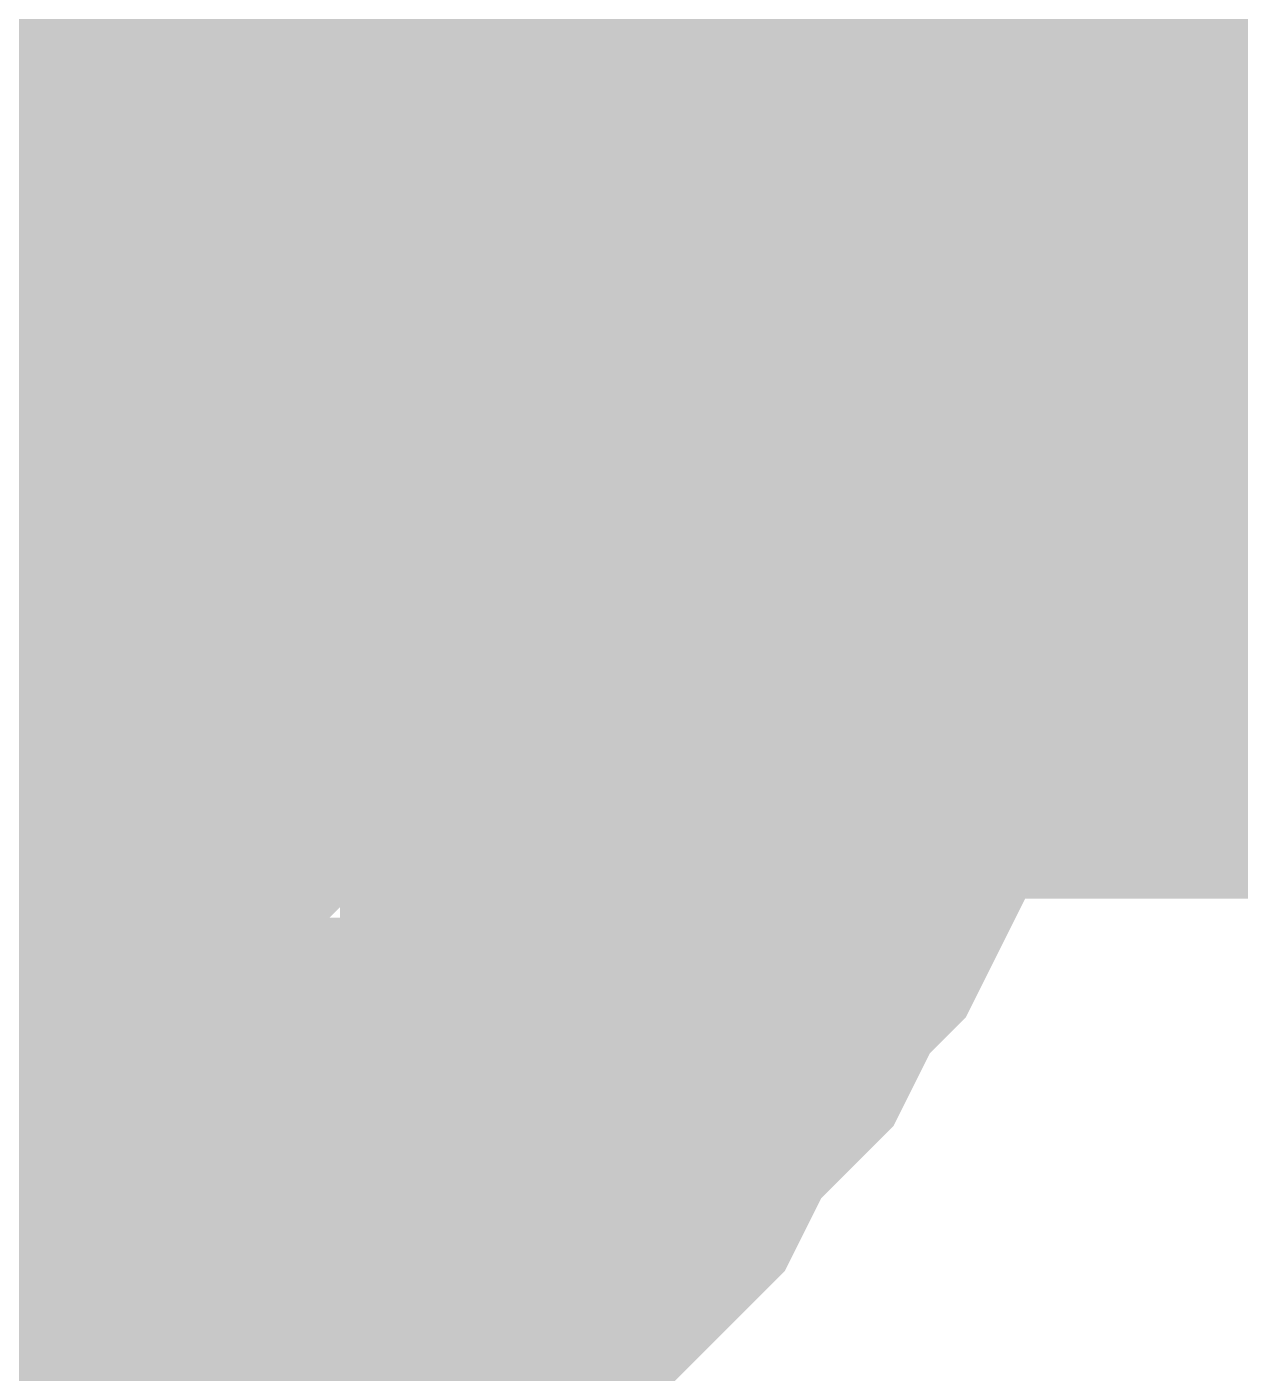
# Model space of a CAD drawing. Header units: inches. Extents: x 0 to 841, y 0 to 594.
# Drawn here: x 500.215 to 500.967, y 109.314 to 110.148 of the extents above; entities that cross this region are included whole.
import ezdxf

# ---------------------------------------------------------------- set-up
doc = ezdxf.new("R2010")
doc.units = ezdxf.units.IN
doc.layers.add('Sheet', color=255, linetype='Continuous')

msp = doc.modelspace()

# ---------------------------------------------------------------- linework, layer by layer
at = {"layer": 'Sheet'}
msp.add_lwpolyline([(499.74602, 109.99996, 0.508, 0.508, 1), (500.25402, 109.99996, 0.508, 0.508, 1)], format="xyseb", close=True, dxfattribs=at)
for points in [[(500.40488, 110.31942, 0.29972, 0.29972, 0), (500.42734, 110.29696, 0.29972, 0.29972, 0), (500.42734, 110.2745, 0.29972, 0.29972, 0), (500.4498, 110.25204, 0.29972, 0.29972, 0), (500.4498, 110.22958, 0.29972, 0.29972, 0), (500.47225, 110.20712, 0.29972, 0.29972, 0), (500.47225, 110.18466, 0.29972, 0.29972, 0), (500.49471, 110.16221, 0.29972, 0.29972, 0), (500.49471, 110.13975, 0.29972, 0.29972, 0), (500.49471, 110.11729, 0.29972, 0.29972, 0), (500.51717, 110.09483, 0.29972, 0.29972, 0), (500.51717, 110.07237, 0.29972, 0.29972, 0), (500.51717, 110.02745, 0.29972, 0.29972, 0), (500.51717, 110.00499, 0.29972, 0.29972, 0), (500.51717, 109.98253, 0.29972, 0.29972, 0)], [(500.40488, 110.31942, 0.29972, 0.29972, 0), (500.42734, 110.29696, 0.29972, 0.29972, 0), (500.42734, 110.2745, 0.29972, 0.29972, 0), (500.4498, 110.25204, 0.29972, 0.29972, 0), (500.4498, 110.22958, 0.29972, 0.29972, 0), (500.47225, 110.20712, 0.29972, 0.29972, 0), (500.47225, 110.18466, 0.29972, 0.29972, 0), (500.49471, 110.16221, 0.29972, 0.29972, 0), (500.49471, 110.13975, 0.29972, 0.29972, 0), (500.49471, 110.11729, 0.29972, 0.29972, 0), (500.51717, 110.09483, 0.29972, 0.29972, 0), (500.51717, 110.07237, 0.29972, 0.29972, 0), (500.51717, 110.02745, 0.29972, 0.29972, 0), (500.51717, 110.00499, 0.29972, 0.29972, 0), (500.51717, 109.98253, 0.29972, 0.29972, 0)], [(500.40488, 110.31942, 0.29972, 0.29972, 0), (500.42734, 110.29696, 0.29972, 0.29972, 0), (500.42734, 110.2745, 0.29972, 0.29972, 0), (500.4498, 110.25204, 0.29972, 0.29972, 0), (500.4498, 110.22958, 0.29972, 0.29972, 0), (500.47225, 110.20712, 0.29972, 0.29972, 0), (500.47225, 110.18466, 0.29972, 0.29972, 0), (500.49471, 110.16221, 0.29972, 0.29972, 0), (500.49471, 110.13975, 0.29972, 0.29972, 0), (500.49471, 110.11729, 0.29972, 0.29972, 0), (500.51717, 110.09483, 0.29972, 0.29972, 0), (500.51717, 110.07237, 0.29972, 0.29972, 0), (500.51717, 110.02745, 0.29972, 0.29972, 0), (500.51717, 110.00499, 0.29972, 0.29972, 0), (500.51717, 109.98253, 0.29972, 0.29972, 0)], [(500.69683, 110.31942, 0.29972, 0.29972, 0), (500.69683, 110.2745, 0.29972, 0.29972, 0), (500.71929, 110.25204, 0.29972, 0.29972, 0), (500.71929, 110.20712, 0.29972, 0.29972, 0), (500.74175, 110.18466, 0.29972, 0.29972, 0), (500.74175, 110.13975, 0.29972, 0.29972, 0), (500.76421, 110.09483, 0.29972, 0.29972, 0), (500.76421, 110.07237, 0.29972, 0.29972, 0), (500.76421, 110.02745, 0.29972, 0.29972, 0), (500.76421, 109.98253, 0.29972, 0.29972, 0)], [(500.69683, 110.31942, 0.29972, 0.29972, 0), (500.69683, 110.2745, 0.29972, 0.29972, 0), (500.71929, 110.25204, 0.29972, 0.29972, 0), (500.71929, 110.20712, 0.29972, 0.29972, 0), (500.74175, 110.18466, 0.29972, 0.29972, 0), (500.74175, 110.13975, 0.29972, 0.29972, 0), (500.76421, 110.09483, 0.29972, 0.29972, 0), (500.76421, 110.07237, 0.29972, 0.29972, 0), (500.76421, 110.02745, 0.29972, 0.29972, 0), (500.76421, 109.98253, 0.29972, 0.29972, 0)], [(500.69683, 110.31942, 0.29972, 0.29972, 0), (500.69683, 110.2745, 0.29972, 0.29972, 0), (500.71929, 110.25204, 0.29972, 0.29972, 0), (500.71929, 110.20712, 0.29972, 0.29972, 0), (500.74175, 110.18466, 0.29972, 0.29972, 0), (500.74175, 110.13975, 0.29972, 0.29972, 0), (500.76421, 110.09483, 0.29972, 0.29972, 0), (500.76421, 110.07237, 0.29972, 0.29972, 0), (500.76421, 110.02745, 0.29972, 0.29972, 0), (500.76421, 109.98253, 0.29972, 0.29972, 0)], [(500.69683, 110.31942, 0.29972, 0.29972, 0), (500.69683, 110.2745, 0.29972, 0.29972, 0), (500.71929, 110.25204, 0.29972, 0.29972, 0), (500.71929, 110.20712, 0.29972, 0.29972, 0), (500.74175, 110.18466, 0.29972, 0.29972, 0), (500.74175, 110.13975, 0.29972, 0.29972, 0), (500.76421, 110.09483, 0.29972, 0.29972, 0), (500.76421, 110.07237, 0.29972, 0.29972, 0), (500.76421, 110.02745, 0.29972, 0.29972, 0), (500.76421, 109.98253, 0.29972, 0.29972, 0)], [(495.01501, 109.98253, 0.7493, 0.7493, 0), (500.00064, 109.98253, 0.7493, 0.7493, 0)], [(505.00873, 109.98253, 0.7493, 0.7493, 0), (500.00064, 109.98253, 0.7493, 0.7493, 0)], [(500.00064, 109.98253, 0.7493, 0.7493, 0), (500.00064, 107.48956, 0.7493, 0.7493, 0)], [(500.47225, 110.20712, 0.09906, 0.09906, 0), (500.47225, 110.18466, 0.09906, 0.09906, 0), (500.49471, 110.16221, 0.09906, 0.09906, 0), (500.49471, 110.13975, 0.09906, 0.09906, 0), (500.49471, 110.11729, 0.09906, 0.09906, 0), (500.51717, 110.09483, 0.09906, 0.09906, 0), (500.51717, 110.07237, 0.09906, 0.09906, 0), (500.51717, 110.02745, 0.09906, 0.09906, 0), (500.51717, 110.00499, 0.09906, 0.09906, 0), (500.51717, 109.98253, 0.09906, 0.09906, 0)], [(500.47225, 110.20712, 0.09906, 0.09906, 0), (500.47225, 110.18466, 0.09906, 0.09906, 0), (500.49471, 110.16221, 0.09906, 0.09906, 0), (500.49471, 110.13975, 0.09906, 0.09906, 0), (500.49471, 110.11729, 0.09906, 0.09906, 0), (500.51717, 110.09483, 0.09906, 0.09906, 0), (500.51717, 110.07237, 0.09906, 0.09906, 0), (500.51717, 110.02745, 0.09906, 0.09906, 0), (500.51717, 110.00499, 0.09906, 0.09906, 0), (500.51717, 109.98253, 0.09906, 0.09906, 0)], [(500.47225, 110.20712, 0.09906, 0.09906, 0), (500.47225, 110.18466, 0.09906, 0.09906, 0), (500.49471, 110.16221, 0.09906, 0.09906, 0), (500.49471, 110.13975, 0.09906, 0.09906, 0), (500.49471, 110.11729, 0.09906, 0.09906, 0), (500.51717, 110.09483, 0.09906, 0.09906, 0), (500.51717, 110.07237, 0.09906, 0.09906, 0), (500.51717, 110.02745, 0.09906, 0.09906, 0), (500.51717, 110.00499, 0.09906, 0.09906, 0), (500.51717, 109.98253, 0.09906, 0.09906, 0)], [(500.71929, 110.20712, 0.09906, 0.09906, 0), (500.74175, 110.18466, 0.09906, 0.09906, 0), (500.74175, 110.13975, 0.09906, 0.09906, 0), (500.76421, 110.09483, 0.09906, 0.09906, 0), (500.76421, 110.07237, 0.09906, 0.09906, 0), (500.76421, 110.02745, 0.09906, 0.09906, 0), (500.76421, 109.98253, 0.09906, 0.09906, 0)], [(500.71929, 110.20712, 0.09906, 0.09906, 0), (500.74175, 110.18466, 0.09906, 0.09906, 0), (500.74175, 110.13975, 0.09906, 0.09906, 0), (500.76421, 110.09483, 0.09906, 0.09906, 0), (500.76421, 110.07237, 0.09906, 0.09906, 0), (500.76421, 110.02745, 0.09906, 0.09906, 0), (500.76421, 109.98253, 0.09906, 0.09906, 0)], [(500.71929, 110.20712, 0.09906, 0.09906, 0), (500.74175, 110.18466, 0.09906, 0.09906, 0), (500.74175, 110.13975, 0.09906, 0.09906, 0), (500.76421, 110.09483, 0.09906, 0.09906, 0), (500.76421, 110.07237, 0.09906, 0.09906, 0), (500.76421, 110.02745, 0.09906, 0.09906, 0), (500.76421, 109.98253, 0.09906, 0.09906, 0)], [(500.71929, 110.20712, 0.09906, 0.09906, 0), (500.74175, 110.18466, 0.09906, 0.09906, 0), (500.74175, 110.13975, 0.09906, 0.09906, 0), (500.76421, 110.09483, 0.09906, 0.09906, 0), (500.76421, 110.07237, 0.09906, 0.09906, 0), (500.76421, 110.02745, 0.09906, 0.09906, 0), (500.76421, 109.98253, 0.09906, 0.09906, 0)], [(505.00873, 109.98253, 0.29972, 0.29972, 0), (500.00064, 109.98253, 0.29972, 0.29972, 0)], [(500.76421, 109.98253, 0.29972, 0.29972, 0), (500.76421, 109.93761, 0.29972, 0.29972, 0), (500.76421, 109.91515, 0.29972, 0.29972, 0), (500.76421, 109.87024, 0.29972, 0.29972, 0), (500.74175, 109.82532, 0.29972, 0.29972, 0), (500.74175, 109.80286, 0.29972, 0.29972, 0), (500.71929, 109.75794, 0.29972, 0.29972, 0), (500.71929, 109.73548, 0.29972, 0.29972, 0), (500.69683, 109.69056, 0.29972, 0.29972, 0), (500.69683, 109.6681, 0.29972, 0.29972, 0), (500.67437, 109.62319, 0.29972, 0.29972, 0), (500.65192, 109.60073, 0.29972, 0.29972, 0), (500.62946, 109.55581, 0.29972, 0.29972, 0), (500.607, 109.53335, 0.29972, 0.29972, 0), (500.58454, 109.51089, 0.29972, 0.29972, 0), (500.56209, 109.46597, 0.29972, 0.29972, 0), (500.53963, 109.44351, 0.29972, 0.29972, 0), (500.51717, 109.42105, 0.29972, 0.29972, 0), (500.49471, 109.39859, 0.29972, 0.29972, 0), (500.4498, 109.37613, 0.29972, 0.29972, 0), (500.42734, 109.35368, 0.29972, 0.29972, 0), (500.40488, 109.33122, 0.29972, 0.29972, 0), (500.35997, 109.30876, 0.29972, 0.29972, 0), (500.33751, 109.2863, 0.29972, 0.29972, 0), (500.29259, 109.2863, 0.29972, 0.29972, 0), (500.27013, 109.26384, 0.29972, 0.29972, 0), (500.22522, 109.26384, 0.29972, 0.29972, 0), (500.20276, 109.24138, 0.29972, 0.29972, 0), (500.15785, 109.24138, 0.29972, 0.29972, 0), (500.11293, 109.21892, 0.29972, 0.29972, 0), (500.09047, 109.21892, 0.29972, 0.29972, 0), (500.04556, 109.21892, 0.29972, 0.29972, 0)], [(500.76421, 109.98253, 0.29972, 0.29972, 0), (500.76421, 109.93761, 0.29972, 0.29972, 0), (500.76421, 109.91515, 0.29972, 0.29972, 0), (500.76421, 109.87024, 0.29972, 0.29972, 0), (500.74175, 109.82532, 0.29972, 0.29972, 0), (500.74175, 109.80286, 0.29972, 0.29972, 0), (500.71929, 109.75794, 0.29972, 0.29972, 0), (500.71929, 109.73548, 0.29972, 0.29972, 0), (500.69683, 109.69056, 0.29972, 0.29972, 0), (500.69683, 109.6681, 0.29972, 0.29972, 0), (500.67437, 109.62319, 0.29972, 0.29972, 0), (500.65192, 109.60073, 0.29972, 0.29972, 0), (500.62946, 109.55581, 0.29972, 0.29972, 0), (500.607, 109.53335, 0.29972, 0.29972, 0), (500.58454, 109.51089, 0.29972, 0.29972, 0), (500.56209, 109.46597, 0.29972, 0.29972, 0), (500.53963, 109.44351, 0.29972, 0.29972, 0), (500.51717, 109.42105, 0.29972, 0.29972, 0), (500.49471, 109.39859, 0.29972, 0.29972, 0), (500.4498, 109.37613, 0.29972, 0.29972, 0), (500.42734, 109.35368, 0.29972, 0.29972, 0), (500.40488, 109.33122, 0.29972, 0.29972, 0), (500.35997, 109.30876, 0.29972, 0.29972, 0), (500.33751, 109.2863, 0.29972, 0.29972, 0), (500.29259, 109.2863, 0.29972, 0.29972, 0), (500.27013, 109.26384, 0.29972, 0.29972, 0), (500.22522, 109.26384, 0.29972, 0.29972, 0), (500.20276, 109.24138, 0.29972, 0.29972, 0), (500.15785, 109.24138, 0.29972, 0.29972, 0), (500.11293, 109.21892, 0.29972, 0.29972, 0), (500.09047, 109.21892, 0.29972, 0.29972, 0), (500.04556, 109.21892, 0.29972, 0.29972, 0)], [(500.76421, 109.98253, 0.29972, 0.29972, 0), (500.76421, 109.93761, 0.29972, 0.29972, 0), (500.76421, 109.91515, 0.29972, 0.29972, 0), (500.76421, 109.87024, 0.29972, 0.29972, 0), (500.74175, 109.82532, 0.29972, 0.29972, 0), (500.74175, 109.80286, 0.29972, 0.29972, 0), (500.71929, 109.75794, 0.29972, 0.29972, 0), (500.71929, 109.73548, 0.29972, 0.29972, 0), (500.69683, 109.69056, 0.29972, 0.29972, 0), (500.69683, 109.6681, 0.29972, 0.29972, 0), (500.67437, 109.62319, 0.29972, 0.29972, 0), (500.65192, 109.60073, 0.29972, 0.29972, 0), (500.62946, 109.55581, 0.29972, 0.29972, 0), (500.607, 109.53335, 0.29972, 0.29972, 0), (500.58454, 109.51089, 0.29972, 0.29972, 0), (500.56209, 109.46597, 0.29972, 0.29972, 0), (500.53963, 109.44351, 0.29972, 0.29972, 0), (500.51717, 109.42105, 0.29972, 0.29972, 0), (500.49471, 109.39859, 0.29972, 0.29972, 0), (500.4498, 109.37613, 0.29972, 0.29972, 0), (500.42734, 109.35368, 0.29972, 0.29972, 0), (500.40488, 109.33122, 0.29972, 0.29972, 0), (500.35997, 109.30876, 0.29972, 0.29972, 0), (500.33751, 109.2863, 0.29972, 0.29972, 0), (500.29259, 109.2863, 0.29972, 0.29972, 0), (500.27013, 109.26384, 0.29972, 0.29972, 0), (500.22522, 109.26384, 0.29972, 0.29972, 0), (500.20276, 109.24138, 0.29972, 0.29972, 0), (500.15785, 109.24138, 0.29972, 0.29972, 0), (500.11293, 109.21892, 0.29972, 0.29972, 0), (500.09047, 109.21892, 0.29972, 0.29972, 0), (500.04556, 109.21892, 0.29972, 0.29972, 0)], [(500.76421, 109.98253, 0.29972, 0.29972, 0), (500.76421, 109.93761, 0.29972, 0.29972, 0), (500.76421, 109.91515, 0.29972, 0.29972, 0), (500.76421, 109.87024, 0.29972, 0.29972, 0), (500.74175, 109.82532, 0.29972, 0.29972, 0), (500.74175, 109.80286, 0.29972, 0.29972, 0), (500.71929, 109.75794, 0.29972, 0.29972, 0), (500.71929, 109.73548, 0.29972, 0.29972, 0), (500.69683, 109.69056, 0.29972, 0.29972, 0), (500.69683, 109.6681, 0.29972, 0.29972, 0), (500.67437, 109.62319, 0.29972, 0.29972, 0), (500.65192, 109.60073, 0.29972, 0.29972, 0), (500.62946, 109.55581, 0.29972, 0.29972, 0), (500.607, 109.53335, 0.29972, 0.29972, 0), (500.58454, 109.51089, 0.29972, 0.29972, 0), (500.56209, 109.46597, 0.29972, 0.29972, 0), (500.53963, 109.44351, 0.29972, 0.29972, 0), (500.51717, 109.42105, 0.29972, 0.29972, 0), (500.49471, 109.39859, 0.29972, 0.29972, 0), (500.4498, 109.37613, 0.29972, 0.29972, 0), (500.42734, 109.35368, 0.29972, 0.29972, 0), (500.40488, 109.33122, 0.29972, 0.29972, 0), (500.35997, 109.30876, 0.29972, 0.29972, 0), (500.33751, 109.2863, 0.29972, 0.29972, 0), (500.29259, 109.2863, 0.29972, 0.29972, 0), (500.27013, 109.26384, 0.29972, 0.29972, 0), (500.22522, 109.26384, 0.29972, 0.29972, 0), (500.20276, 109.24138, 0.29972, 0.29972, 0), (500.15785, 109.24138, 0.29972, 0.29972, 0), (500.11293, 109.21892, 0.29972, 0.29972, 0), (500.09047, 109.21892, 0.29972, 0.29972, 0), (500.04556, 109.21892, 0.29972, 0.29972, 0)], [(500.51717, 109.98253, 0.29972, 0.29972, 0), (500.51717, 109.96007, 0.29972, 0.29972, 0), (500.51717, 109.93761, 0.29972, 0.29972, 0), (500.51717, 109.91515, 0.29972, 0.29972, 0), (500.51717, 109.8927, 0.29972, 0.29972, 0), (500.49471, 109.87024, 0.29972, 0.29972, 0), (500.49471, 109.84778, 0.29972, 0.29972, 0), (500.49471, 109.80286, 0.29972, 0.29972, 0), (500.47225, 109.7804, 0.29972, 0.29972, 0), (500.47225, 109.7804, 0.29972, 0.29972, 0), (500.4498, 109.75794, 0.29972, 0.29972, 0), (500.4498, 109.73548, 0.29972, 0.29972, 0), (500.42734, 109.71302, 0.29972, 0.29972, 0), (500.42734, 109.69056, 0.29972, 0.29972, 0), (500.40488, 109.6681, 0.29972, 0.29972, 0), (500.38242, 109.64564, 0.29972, 0.29972, 0), (500.35997, 109.64564, 0.29972, 0.29972, 0), (500.35997, 109.62319, 0.29972, 0.29972, 0), (500.33751, 109.60073, 0.29972, 0.29972, 0), (500.31505, 109.57827, 0.29972, 0.29972, 0), (500.29259, 109.57827, 0.29972, 0.29972, 0), (500.27013, 109.55581, 0.29972, 0.29972, 0), (500.24768, 109.55581, 0.29972, 0.29972, 0), (500.22522, 109.53335, 0.29972, 0.29972, 0), (500.20276, 109.53335, 0.29972, 0.29972, 0), (500.1803, 109.51089, 0.29972, 0.29972, 0), (500.15785, 109.51089, 0.29972, 0.29972, 0), (500.13539, 109.51089, 0.29972, 0.29972, 0), (500.11293, 109.48843, 0.29972, 0.29972, 0), (500.09047, 109.48843, 0.29972, 0.29972, 0), (500.04556, 109.48843, 0.29972, 0.29972, 0)], [(500.51717, 109.98253, 0.29972, 0.29972, 0), (500.51717, 109.96007, 0.29972, 0.29972, 0), (500.51717, 109.93761, 0.29972, 0.29972, 0), (500.51717, 109.91515, 0.29972, 0.29972, 0), (500.51717, 109.8927, 0.29972, 0.29972, 0), (500.49471, 109.87024, 0.29972, 0.29972, 0), (500.49471, 109.84778, 0.29972, 0.29972, 0), (500.49471, 109.80286, 0.29972, 0.29972, 0), (500.47225, 109.7804, 0.29972, 0.29972, 0), (500.47225, 109.7804, 0.29972, 0.29972, 0), (500.4498, 109.75794, 0.29972, 0.29972, 0), (500.4498, 109.73548, 0.29972, 0.29972, 0), (500.42734, 109.71302, 0.29972, 0.29972, 0), (500.42734, 109.69056, 0.29972, 0.29972, 0), (500.40488, 109.6681, 0.29972, 0.29972, 0), (500.38242, 109.64564, 0.29972, 0.29972, 0), (500.35997, 109.64564, 0.29972, 0.29972, 0), (500.35997, 109.62319, 0.29972, 0.29972, 0), (500.33751, 109.60073, 0.29972, 0.29972, 0), (500.31505, 109.57827, 0.29972, 0.29972, 0), (500.29259, 109.57827, 0.29972, 0.29972, 0), (500.27013, 109.55581, 0.29972, 0.29972, 0), (500.24768, 109.55581, 0.29972, 0.29972, 0), (500.22522, 109.53335, 0.29972, 0.29972, 0), (500.20276, 109.53335, 0.29972, 0.29972, 0), (500.1803, 109.51089, 0.29972, 0.29972, 0), (500.15785, 109.51089, 0.29972, 0.29972, 0), (500.13539, 109.51089, 0.29972, 0.29972, 0), (500.11293, 109.48843, 0.29972, 0.29972, 0), (500.09047, 109.48843, 0.29972, 0.29972, 0), (500.04556, 109.48843, 0.29972, 0.29972, 0)], [(500.51717, 109.98253, 0.29972, 0.29972, 0), (500.51717, 109.96007, 0.29972, 0.29972, 0), (500.51717, 109.93761, 0.29972, 0.29972, 0), (500.51717, 109.91515, 0.29972, 0.29972, 0), (500.51717, 109.8927, 0.29972, 0.29972, 0), (500.49471, 109.87024, 0.29972, 0.29972, 0), (500.49471, 109.84778, 0.29972, 0.29972, 0), (500.49471, 109.80286, 0.29972, 0.29972, 0), (500.47225, 109.7804, 0.29972, 0.29972, 0), (500.47225, 109.7804, 0.29972, 0.29972, 0), (500.4498, 109.75794, 0.29972, 0.29972, 0), (500.4498, 109.73548, 0.29972, 0.29972, 0), (500.42734, 109.71302, 0.29972, 0.29972, 0), (500.42734, 109.69056, 0.29972, 0.29972, 0), (500.40488, 109.6681, 0.29972, 0.29972, 0), (500.38242, 109.64564, 0.29972, 0.29972, 0), (500.35997, 109.64564, 0.29972, 0.29972, 0), (500.35997, 109.62319, 0.29972, 0.29972, 0), (500.33751, 109.60073, 0.29972, 0.29972, 0), (500.31505, 109.57827, 0.29972, 0.29972, 0), (500.29259, 109.57827, 0.29972, 0.29972, 0), (500.27013, 109.55581, 0.29972, 0.29972, 0), (500.24768, 109.55581, 0.29972, 0.29972, 0), (500.22522, 109.53335, 0.29972, 0.29972, 0), (500.20276, 109.53335, 0.29972, 0.29972, 0), (500.1803, 109.51089, 0.29972, 0.29972, 0), (500.15785, 109.51089, 0.29972, 0.29972, 0), (500.13539, 109.51089, 0.29972, 0.29972, 0), (500.11293, 109.48843, 0.29972, 0.29972, 0), (500.09047, 109.48843, 0.29972, 0.29972, 0), (500.04556, 109.48843, 0.29972, 0.29972, 0)], [(500.51717, 109.98253, 0.29972, 0.29972, 0), (500.51717, 109.98253, 0.29972, 0.29972, 0), (500.51717, 109.98253, 0.29972, 0.29972, 0), (500.51717, 109.98253, 0.29972, 0.29972, 0), (500.51717, 109.98253, 0.29972, 0.29972, 0), (500.51717, 109.98253, 0.29972, 0.29972, 0), (500.51717, 109.98253, 0.29972, 0.29972, 0), (500.51717, 109.98253, 0.29972, 0.29972, 0), (500.51717, 109.98253, 0.29972, 0.29972, 0), (500.51717, 109.98253, 0.29972, 0.29972, 0), (500.51717, 109.98253, 0.29972, 0.29972, 0), (500.51717, 109.98253, 0.29972, 0.29972, 0), (500.51717, 109.98253, 0.29972, 0.29972, 0), (500.51717, 109.98253, 0.29972, 0.29972, 0), (500.51717, 109.98253, 0.29972, 0.29972, 0), (500.51717, 109.98253, 0.29972, 0.29972, 0), (500.51717, 109.98253, 0.29972, 0.29972, 0), (500.51717, 109.98253, 0.29972, 0.29972, 0), (500.51717, 109.98253, 0.29972, 0.29972, 0), (500.51717, 109.98253, 0.29972, 0.29972, 0), (500.51717, 109.98253, 0.29972, 0.29972, 0), (500.51717, 109.98253, 0.29972, 0.29972, 0), (500.51717, 109.98253, 0.29972, 0.29972, 0), (500.51717, 109.98253, 0.29972, 0.29972, 0), (500.51717, 109.98253, 0.29972, 0.29972, 0), (500.51717, 109.98253, 0.29972, 0.29972, 0), (500.51717, 109.98253, 0.29972, 0.29972, 0), (500.51717, 109.98253, 0.29972, 0.29972, 0), (500.51717, 109.98253, 0.29972, 0.29972, 0), (500.51717, 109.98253, 0.29972, 0.29972, 0), (500.51717, 109.98253, 0.29972, 0.29972, 0), (500.51717, 109.98253, 0.29972, 0.29972, 0), (500.51717, 109.98253, 0.29972, 0.29972, 0)], [(500.51717, 109.98253, 0.29972, 0.29972, 0), (500.51717, 109.98253, 0.29972, 0.29972, 0)], [(500.51717, 109.98253, 0.29972, 0.29972, 0), (500.51717, 109.98253, 0.29972, 0.29972, 0), (500.51717, 109.98253, 0.29972, 0.29972, 0), (500.51717, 109.98253, 0.29972, 0.29972, 0), (500.51717, 109.98253, 0.29972, 0.29972, 0), (500.51717, 109.98253, 0.29972, 0.29972, 0), (500.51717, 109.98253, 0.29972, 0.29972, 0), (500.51717, 109.98253, 0.29972, 0.29972, 0), (500.51717, 109.98253, 0.29972, 0.29972, 0), (500.51717, 109.98253, 0.29972, 0.29972, 0), (500.51717, 109.98253, 0.29972, 0.29972, 0), (500.51717, 109.98253, 0.29972, 0.29972, 0), (500.51717, 109.98253, 0.29972, 0.29972, 0), (500.51717, 109.98253, 0.29972, 0.29972, 0), (500.51717, 109.98253, 0.29972, 0.29972, 0), (500.51717, 109.98253, 0.29972, 0.29972, 0), (500.51717, 109.98253, 0.29972, 0.29972, 0), (500.51717, 109.98253, 0.29972, 0.29972, 0), (500.51717, 109.98253, 0.29972, 0.29972, 0), (500.51717, 109.98253, 0.29972, 0.29972, 0), (500.51717, 109.98253, 0.29972, 0.29972, 0), (500.51717, 109.98253, 0.29972, 0.29972, 0), (500.51717, 109.98253, 0.29972, 0.29972, 0), (500.51717, 109.98253, 0.29972, 0.29972, 0), (500.51717, 109.98253, 0.29972, 0.29972, 0), (500.51717, 109.98253, 0.29972, 0.29972, 0), (500.51717, 109.98253, 0.29972, 0.29972, 0), (500.51717, 109.98253, 0.29972, 0.29972, 0), (500.51717, 109.98253, 0.29972, 0.29972, 0), (500.51717, 109.98253, 0.29972, 0.29972, 0), (500.51717, 109.98253, 0.29972, 0.29972, 0), (500.51717, 109.98253, 0.29972, 0.29972, 0), (500.51717, 109.98253, 0.29972, 0.29972, 0)], [(500.51717, 109.98253, 0.29972, 0.29972, 0), (500.51717, 109.98253, 0.29972, 0.29972, 0)], [(500.51717, 109.98253, 0.29972, 0.29972, 0), (500.51717, 109.98253, 0.29972, 0.29972, 0), (500.51717, 109.98253, 0.29972, 0.29972, 0), (500.51717, 109.98253, 0.29972, 0.29972, 0), (500.51717, 109.98253, 0.29972, 0.29972, 0), (500.51717, 109.98253, 0.29972, 0.29972, 0), (500.51717, 109.98253, 0.29972, 0.29972, 0), (500.51717, 109.98253, 0.29972, 0.29972, 0), (500.51717, 109.98253, 0.29972, 0.29972, 0), (500.51717, 109.98253, 0.29972, 0.29972, 0), (500.51717, 109.98253, 0.29972, 0.29972, 0), (500.51717, 109.98253, 0.29972, 0.29972, 0), (500.51717, 109.98253, 0.29972, 0.29972, 0), (500.51717, 109.98253, 0.29972, 0.29972, 0), (500.51717, 109.98253, 0.29972, 0.29972, 0), (500.51717, 109.98253, 0.29972, 0.29972, 0), (500.51717, 109.98253, 0.29972, 0.29972, 0), (500.51717, 109.98253, 0.29972, 0.29972, 0), (500.51717, 109.98253, 0.29972, 0.29972, 0), (500.51717, 109.98253, 0.29972, 0.29972, 0), (500.51717, 109.98253, 0.29972, 0.29972, 0), (500.51717, 109.98253, 0.29972, 0.29972, 0), (500.51717, 109.98253, 0.29972, 0.29972, 0), (500.51717, 109.98253, 0.29972, 0.29972, 0), (500.51717, 109.98253, 0.29972, 0.29972, 0), (500.51717, 109.98253, 0.29972, 0.29972, 0), (500.51717, 109.98253, 0.29972, 0.29972, 0), (500.51717, 109.98253, 0.29972, 0.29972, 0), (500.51717, 109.98253, 0.29972, 0.29972, 0), (500.51717, 109.98253, 0.29972, 0.29972, 0), (500.51717, 109.98253, 0.29972, 0.29972, 0), (500.51717, 109.98253, 0.29972, 0.29972, 0), (500.51717, 109.98253, 0.29972, 0.29972, 0)], [(500.51717, 109.98253, 0.29972, 0.29972, 0), (500.51717, 109.98253, 0.29972, 0.29972, 0)], [(500.76421, 109.98253, 0.29972, 0.29972, 0), (500.76421, 109.98253, 0.29972, 0.29972, 0), (500.76421, 109.98253, 0.29972, 0.29972, 0), (500.76421, 109.98253, 0.29972, 0.29972, 0), (500.76421, 109.98253, 0.29972, 0.29972, 0), (500.76421, 109.98253, 0.29972, 0.29972, 0), (500.76421, 109.98253, 0.29972, 0.29972, 0), (500.76421, 109.98253, 0.29972, 0.29972, 0), (500.76421, 109.98253, 0.29972, 0.29972, 0), (500.76421, 109.98253, 0.29972, 0.29972, 0), (500.76421, 109.98253, 0.29972, 0.29972, 0), (500.76421, 109.98253, 0.29972, 0.29972, 0), (500.76421, 109.98253, 0.29972, 0.29972, 0), (500.76421, 109.98253, 0.29972, 0.29972, 0), (500.76421, 109.98253, 0.29972, 0.29972, 0), (500.76421, 109.98253, 0.29972, 0.29972, 0), (500.76421, 109.98253, 0.29972, 0.29972, 0), (500.76421, 109.98253, 0.29972, 0.29972, 0), (500.76421, 109.98253, 0.29972, 0.29972, 0), (500.76421, 109.98253, 0.29972, 0.29972, 0), (500.76421, 109.98253, 0.29972, 0.29972, 0), (500.76421, 109.98253, 0.29972, 0.29972, 0), (500.76421, 109.98253, 0.29972, 0.29972, 0), (500.76421, 109.98253, 0.29972, 0.29972, 0), (500.76421, 109.98253, 0.29972, 0.29972, 0), (500.76421, 109.98253, 0.29972, 0.29972, 0), (500.76421, 109.98253, 0.29972, 0.29972, 0), (500.76421, 109.98253, 0.29972, 0.29972, 0), (500.76421, 109.98253, 0.29972, 0.29972, 0), (500.76421, 109.98253, 0.29972, 0.29972, 0), (500.76421, 109.98253, 0.29972, 0.29972, 0), (500.76421, 109.98253, 0.29972, 0.29972, 0), (500.76421, 109.98253, 0.29972, 0.29972, 0)], [(500.76421, 109.98253, 0.29972, 0.29972, 0), (500.76421, 109.98253, 0.29972, 0.29972, 0)], [(500.76421, 109.98253, 0.29972, 0.29972, 0), (500.76421, 109.98253, 0.29972, 0.29972, 0), (500.76421, 109.98253, 0.29972, 0.29972, 0), (500.76421, 109.98253, 0.29972, 0.29972, 0), (500.76421, 109.98253, 0.29972, 0.29972, 0), (500.76421, 109.98253, 0.29972, 0.29972, 0), (500.76421, 109.98253, 0.29972, 0.29972, 0), (500.76421, 109.98253, 0.29972, 0.29972, 0), (500.76421, 109.98253, 0.29972, 0.29972, 0), (500.76421, 109.98253, 0.29972, 0.29972, 0), (500.76421, 109.98253, 0.29972, 0.29972, 0), (500.76421, 109.98253, 0.29972, 0.29972, 0), (500.76421, 109.98253, 0.29972, 0.29972, 0), (500.76421, 109.98253, 0.29972, 0.29972, 0), (500.76421, 109.98253, 0.29972, 0.29972, 0), (500.76421, 109.98253, 0.29972, 0.29972, 0), (500.76421, 109.98253, 0.29972, 0.29972, 0), (500.76421, 109.98253, 0.29972, 0.29972, 0), (500.76421, 109.98253, 0.29972, 0.29972, 0), (500.76421, 109.98253, 0.29972, 0.29972, 0), (500.76421, 109.98253, 0.29972, 0.29972, 0), (500.76421, 109.98253, 0.29972, 0.29972, 0), (500.76421, 109.98253, 0.29972, 0.29972, 0), (500.76421, 109.98253, 0.29972, 0.29972, 0), (500.76421, 109.98253, 0.29972, 0.29972, 0), (500.76421, 109.98253, 0.29972, 0.29972, 0), (500.76421, 109.98253, 0.29972, 0.29972, 0), (500.76421, 109.98253, 0.29972, 0.29972, 0), (500.76421, 109.98253, 0.29972, 0.29972, 0), (500.76421, 109.98253, 0.29972, 0.29972, 0), (500.76421, 109.98253, 0.29972, 0.29972, 0), (500.76421, 109.98253, 0.29972, 0.29972, 0), (500.76421, 109.98253, 0.29972, 0.29972, 0)], [(500.76421, 109.98253, 0.29972, 0.29972, 0), (500.76421, 109.98253, 0.29972, 0.29972, 0)], [(500.76421, 109.98253, 0.29972, 0.29972, 0), (500.76421, 109.98253, 0.29972, 0.29972, 0), (500.76421, 109.98253, 0.29972, 0.29972, 0), (500.76421, 109.98253, 0.29972, 0.29972, 0), (500.76421, 109.98253, 0.29972, 0.29972, 0), (500.76421, 109.98253, 0.29972, 0.29972, 0), (500.76421, 109.98253, 0.29972, 0.29972, 0), (500.76421, 109.98253, 0.29972, 0.29972, 0), (500.76421, 109.98253, 0.29972, 0.29972, 0), (500.76421, 109.98253, 0.29972, 0.29972, 0), (500.76421, 109.98253, 0.29972, 0.29972, 0), (500.76421, 109.98253, 0.29972, 0.29972, 0), (500.76421, 109.98253, 0.29972, 0.29972, 0), (500.76421, 109.98253, 0.29972, 0.29972, 0), (500.76421, 109.98253, 0.29972, 0.29972, 0), (500.76421, 109.98253, 0.29972, 0.29972, 0), (500.76421, 109.98253, 0.29972, 0.29972, 0), (500.76421, 109.98253, 0.29972, 0.29972, 0), (500.76421, 109.98253, 0.29972, 0.29972, 0), (500.76421, 109.98253, 0.29972, 0.29972, 0), (500.76421, 109.98253, 0.29972, 0.29972, 0), (500.76421, 109.98253, 0.29972, 0.29972, 0), (500.76421, 109.98253, 0.29972, 0.29972, 0), (500.76421, 109.98253, 0.29972, 0.29972, 0), (500.76421, 109.98253, 0.29972, 0.29972, 0), (500.76421, 109.98253, 0.29972, 0.29972, 0), (500.76421, 109.98253, 0.29972, 0.29972, 0), (500.76421, 109.98253, 0.29972, 0.29972, 0), (500.76421, 109.98253, 0.29972, 0.29972, 0), (500.76421, 109.98253, 0.29972, 0.29972, 0), (500.76421, 109.98253, 0.29972, 0.29972, 0), (500.76421, 109.98253, 0.29972, 0.29972, 0), (500.76421, 109.98253, 0.29972, 0.29972, 0)], [(500.76421, 109.98253, 0.29972, 0.29972, 0), (500.76421, 109.98253, 0.29972, 0.29972, 0)], [(500.76421, 109.98253, 0.29972, 0.29972, 0), (500.76421, 109.98253, 0.29972, 0.29972, 0), (500.76421, 109.98253, 0.29972, 0.29972, 0), (500.76421, 109.98253, 0.29972, 0.29972, 0), (500.76421, 109.98253, 0.29972, 0.29972, 0), (500.76421, 109.98253, 0.29972, 0.29972, 0), (500.76421, 109.98253, 0.29972, 0.29972, 0), (500.76421, 109.98253, 0.29972, 0.29972, 0), (500.76421, 109.98253, 0.29972, 0.29972, 0), (500.76421, 109.98253, 0.29972, 0.29972, 0), (500.76421, 109.98253, 0.29972, 0.29972, 0), (500.76421, 109.98253, 0.29972, 0.29972, 0), (500.76421, 109.98253, 0.29972, 0.29972, 0), (500.76421, 109.98253, 0.29972, 0.29972, 0), (500.76421, 109.98253, 0.29972, 0.29972, 0), (500.76421, 109.98253, 0.29972, 0.29972, 0), (500.76421, 109.98253, 0.29972, 0.29972, 0), (500.76421, 109.98253, 0.29972, 0.29972, 0), (500.76421, 109.98253, 0.29972, 0.29972, 0), (500.76421, 109.98253, 0.29972, 0.29972, 0), (500.76421, 109.98253, 0.29972, 0.29972, 0), (500.76421, 109.98253, 0.29972, 0.29972, 0), (500.76421, 109.98253, 0.29972, 0.29972, 0), (500.76421, 109.98253, 0.29972, 0.29972, 0), (500.76421, 109.98253, 0.29972, 0.29972, 0), (500.76421, 109.98253, 0.29972, 0.29972, 0), (500.76421, 109.98253, 0.29972, 0.29972, 0), (500.76421, 109.98253, 0.29972, 0.29972, 0), (500.76421, 109.98253, 0.29972, 0.29972, 0), (500.76421, 109.98253, 0.29972, 0.29972, 0), (500.76421, 109.98253, 0.29972, 0.29972, 0), (500.76421, 109.98253, 0.29972, 0.29972, 0), (500.76421, 109.98253, 0.29972, 0.29972, 0)], [(500.76421, 109.98253, 0.29972, 0.29972, 0), (500.76421, 109.98253, 0.29972, 0.29972, 0)], [(500.51717, 109.98253, 0.09906, 0.09906, 0), (500.51717, 109.96007, 0.09906, 0.09906, 0), (500.51717, 109.93761, 0.09906, 0.09906, 0), (500.51717, 109.91515, 0.09906, 0.09906, 0), (500.51717, 109.8927, 0.09906, 0.09906, 0), (500.49471, 109.87024, 0.09906, 0.09906, 0), (500.49471, 109.84778, 0.09906, 0.09906, 0), (500.49471, 109.80286, 0.09906, 0.09906, 0), (500.47225, 109.7804, 0.09906, 0.09906, 0), (500.47225, 109.7804, 0.09906, 0.09906, 0), (500.4498, 109.75794, 0.09906, 0.09906, 0), (500.4498, 109.73548, 0.09906, 0.09906, 0), (500.42734, 109.71302, 0.09906, 0.09906, 0), (500.42734, 109.69056, 0.09906, 0.09906, 0), (500.40488, 109.6681, 0.09906, 0.09906, 0), (500.38242, 109.64564, 0.09906, 0.09906, 0), (500.35997, 109.64564, 0.09906, 0.09906, 0), (500.35997, 109.62319, 0.09906, 0.09906, 0), (500.33751, 109.60073, 0.09906, 0.09906, 0), (500.31505, 109.57827, 0.09906, 0.09906, 0), (500.29259, 109.57827, 0.09906, 0.09906, 0), (500.27013, 109.55581, 0.09906, 0.09906, 0), (500.24768, 109.55581, 0.09906, 0.09906, 0), (500.22522, 109.53335, 0.09906, 0.09906, 0), (500.20276, 109.53335, 0.09906, 0.09906, 0), (500.1803, 109.51089, 0.09906, 0.09906, 0), (500.15785, 109.51089, 0.09906, 0.09906, 0)], [(500.51717, 109.98253, 0.09906, 0.09906, 0), (500.51717, 109.96007, 0.09906, 0.09906, 0), (500.51717, 109.93761, 0.09906, 0.09906, 0), (500.51717, 109.91515, 0.09906, 0.09906, 0), (500.51717, 109.8927, 0.09906, 0.09906, 0), (500.49471, 109.87024, 0.09906, 0.09906, 0), (500.49471, 109.84778, 0.09906, 0.09906, 0), (500.49471, 109.80286, 0.09906, 0.09906, 0), (500.47225, 109.7804, 0.09906, 0.09906, 0), (500.47225, 109.7804, 0.09906, 0.09906, 0), (500.4498, 109.75794, 0.09906, 0.09906, 0), (500.4498, 109.73548, 0.09906, 0.09906, 0), (500.42734, 109.71302, 0.09906, 0.09906, 0), (500.42734, 109.69056, 0.09906, 0.09906, 0), (500.40488, 109.6681, 0.09906, 0.09906, 0), (500.38242, 109.64564, 0.09906, 0.09906, 0), (500.35997, 109.64564, 0.09906, 0.09906, 0), (500.35997, 109.62319, 0.09906, 0.09906, 0), (500.33751, 109.60073, 0.09906, 0.09906, 0), (500.31505, 109.57827, 0.09906, 0.09906, 0), (500.29259, 109.57827, 0.09906, 0.09906, 0), (500.27013, 109.55581, 0.09906, 0.09906, 0), (500.24768, 109.55581, 0.09906, 0.09906, 0), (500.22522, 109.53335, 0.09906, 0.09906, 0), (500.20276, 109.53335, 0.09906, 0.09906, 0), (500.1803, 109.51089, 0.09906, 0.09906, 0), (500.15785, 109.51089, 0.09906, 0.09906, 0)], [(500.51717, 109.98253, 0.09906, 0.09906, 0), (500.51717, 109.96007, 0.09906, 0.09906, 0), (500.51717, 109.93761, 0.09906, 0.09906, 0), (500.51717, 109.91515, 0.09906, 0.09906, 0), (500.51717, 109.8927, 0.09906, 0.09906, 0), (500.49471, 109.87024, 0.09906, 0.09906, 0), (500.49471, 109.84778, 0.09906, 0.09906, 0), (500.49471, 109.80286, 0.09906, 0.09906, 0), (500.47225, 109.7804, 0.09906, 0.09906, 0), (500.47225, 109.7804, 0.09906, 0.09906, 0), (500.4498, 109.75794, 0.09906, 0.09906, 0), (500.4498, 109.73548, 0.09906, 0.09906, 0), (500.42734, 109.71302, 0.09906, 0.09906, 0), (500.42734, 109.69056, 0.09906, 0.09906, 0), (500.40488, 109.6681, 0.09906, 0.09906, 0), (500.38242, 109.64564, 0.09906, 0.09906, 0), (500.35997, 109.64564, 0.09906, 0.09906, 0), (500.35997, 109.62319, 0.09906, 0.09906, 0), (500.33751, 109.60073, 0.09906, 0.09906, 0), (500.31505, 109.57827, 0.09906, 0.09906, 0), (500.29259, 109.57827, 0.09906, 0.09906, 0), (500.27013, 109.55581, 0.09906, 0.09906, 0), (500.24768, 109.55581, 0.09906, 0.09906, 0), (500.22522, 109.53335, 0.09906, 0.09906, 0), (500.20276, 109.53335, 0.09906, 0.09906, 0), (500.1803, 109.51089, 0.09906, 0.09906, 0), (500.15785, 109.51089, 0.09906, 0.09906, 0)], [(500.76421, 109.98253, 0.09906, 0.09906, 0), (500.76421, 109.93761, 0.09906, 0.09906, 0), (500.76421, 109.91515, 0.09906, 0.09906, 0), (500.76421, 109.87024, 0.09906, 0.09906, 0), (500.74175, 109.82532, 0.09906, 0.09906, 0), (500.74175, 109.80286, 0.09906, 0.09906, 0), (500.71929, 109.75794, 0.09906, 0.09906, 0), (500.71929, 109.73548, 0.09906, 0.09906, 0), (500.69683, 109.69056, 0.09906, 0.09906, 0), (500.69683, 109.6681, 0.09906, 0.09906, 0), (500.67437, 109.62319, 0.09906, 0.09906, 0), (500.65192, 109.60073, 0.09906, 0.09906, 0), (500.62946, 109.55581, 0.09906, 0.09906, 0), (500.607, 109.53335, 0.09906, 0.09906, 0), (500.58454, 109.51089, 0.09906, 0.09906, 0), (500.56209, 109.46597, 0.09906, 0.09906, 0), (500.53963, 109.44351, 0.09906, 0.09906, 0), (500.51717, 109.42105, 0.09906, 0.09906, 0), (500.49471, 109.39859, 0.09906, 0.09906, 0), (500.4498, 109.37613, 0.09906, 0.09906, 0), (500.42734, 109.35368, 0.09906, 0.09906, 0), (500.40488, 109.33122, 0.09906, 0.09906, 0), (500.35997, 109.30876, 0.09906, 0.09906, 0), (500.33751, 109.2863, 0.09906, 0.09906, 0), (500.29259, 109.2863, 0.09906, 0.09906, 0), (500.27013, 109.26384, 0.09906, 0.09906, 0)], [(500.76421, 109.98253, 0.09906, 0.09906, 0), (500.76421, 109.93761, 0.09906, 0.09906, 0), (500.76421, 109.91515, 0.09906, 0.09906, 0), (500.76421, 109.87024, 0.09906, 0.09906, 0), (500.74175, 109.82532, 0.09906, 0.09906, 0), (500.74175, 109.80286, 0.09906, 0.09906, 0), (500.71929, 109.75794, 0.09906, 0.09906, 0), (500.71929, 109.73548, 0.09906, 0.09906, 0), (500.69683, 109.69056, 0.09906, 0.09906, 0), (500.69683, 109.6681, 0.09906, 0.09906, 0), (500.67437, 109.62319, 0.09906, 0.09906, 0), (500.65192, 109.60073, 0.09906, 0.09906, 0), (500.62946, 109.55581, 0.09906, 0.09906, 0), (500.607, 109.53335, 0.09906, 0.09906, 0), (500.58454, 109.51089, 0.09906, 0.09906, 0), (500.56209, 109.46597, 0.09906, 0.09906, 0), (500.53963, 109.44351, 0.09906, 0.09906, 0), (500.51717, 109.42105, 0.09906, 0.09906, 0), (500.49471, 109.39859, 0.09906, 0.09906, 0), (500.4498, 109.37613, 0.09906, 0.09906, 0), (500.42734, 109.35368, 0.09906, 0.09906, 0), (500.40488, 109.33122, 0.09906, 0.09906, 0), (500.35997, 109.30876, 0.09906, 0.09906, 0), (500.33751, 109.2863, 0.09906, 0.09906, 0), (500.29259, 109.2863, 0.09906, 0.09906, 0), (500.27013, 109.26384, 0.09906, 0.09906, 0)], [(500.76421, 109.98253, 0.09906, 0.09906, 0), (500.76421, 109.93761, 0.09906, 0.09906, 0), (500.76421, 109.91515, 0.09906, 0.09906, 0), (500.76421, 109.87024, 0.09906, 0.09906, 0), (500.74175, 109.82532, 0.09906, 0.09906, 0), (500.74175, 109.80286, 0.09906, 0.09906, 0), (500.71929, 109.75794, 0.09906, 0.09906, 0), (500.71929, 109.73548, 0.09906, 0.09906, 0), (500.69683, 109.69056, 0.09906, 0.09906, 0), (500.69683, 109.6681, 0.09906, 0.09906, 0), (500.67437, 109.62319, 0.09906, 0.09906, 0), (500.65192, 109.60073, 0.09906, 0.09906, 0), (500.62946, 109.55581, 0.09906, 0.09906, 0), (500.607, 109.53335, 0.09906, 0.09906, 0), (500.58454, 109.51089, 0.09906, 0.09906, 0), (500.56209, 109.46597, 0.09906, 0.09906, 0), (500.53963, 109.44351, 0.09906, 0.09906, 0), (500.51717, 109.42105, 0.09906, 0.09906, 0), (500.49471, 109.39859, 0.09906, 0.09906, 0), (500.4498, 109.37613, 0.09906, 0.09906, 0), (500.42734, 109.35368, 0.09906, 0.09906, 0), (500.40488, 109.33122, 0.09906, 0.09906, 0), (500.35997, 109.30876, 0.09906, 0.09906, 0), (500.33751, 109.2863, 0.09906, 0.09906, 0), (500.29259, 109.2863, 0.09906, 0.09906, 0), (500.27013, 109.26384, 0.09906, 0.09906, 0)], [(500.76421, 109.98253, 0.09906, 0.09906, 0), (500.76421, 109.93761, 0.09906, 0.09906, 0), (500.76421, 109.91515, 0.09906, 0.09906, 0), (500.76421, 109.87024, 0.09906, 0.09906, 0), (500.74175, 109.82532, 0.09906, 0.09906, 0), (500.74175, 109.80286, 0.09906, 0.09906, 0), (500.71929, 109.75794, 0.09906, 0.09906, 0), (500.71929, 109.73548, 0.09906, 0.09906, 0), (500.69683, 109.69056, 0.09906, 0.09906, 0), (500.69683, 109.6681, 0.09906, 0.09906, 0), (500.67437, 109.62319, 0.09906, 0.09906, 0), (500.65192, 109.60073, 0.09906, 0.09906, 0), (500.62946, 109.55581, 0.09906, 0.09906, 0), (500.607, 109.53335, 0.09906, 0.09906, 0), (500.58454, 109.51089, 0.09906, 0.09906, 0), (500.56209, 109.46597, 0.09906, 0.09906, 0), (500.53963, 109.44351, 0.09906, 0.09906, 0), (500.51717, 109.42105, 0.09906, 0.09906, 0), (500.49471, 109.39859, 0.09906, 0.09906, 0), (500.4498, 109.37613, 0.09906, 0.09906, 0), (500.42734, 109.35368, 0.09906, 0.09906, 0), (500.40488, 109.33122, 0.09906, 0.09906, 0), (500.35997, 109.30876, 0.09906, 0.09906, 0), (500.33751, 109.2863, 0.09906, 0.09906, 0), (500.29259, 109.2863, 0.09906, 0.09906, 0), (500.27013, 109.26384, 0.09906, 0.09906, 0)], [(500.51717, 109.98253, 0.09906, 0.09906, 0), (500.51717, 109.98253, 0.09906, 0.09906, 0), (500.51717, 109.98253, 0.09906, 0.09906, 0), (500.51717, 109.98253, 0.09906, 0.09906, 0), (500.51717, 109.98253, 0.09906, 0.09906, 0), (500.51717, 109.98253, 0.09906, 0.09906, 0), (500.51717, 109.98253, 0.09906, 0.09906, 0), (500.51717, 109.98253, 0.09906, 0.09906, 0), (500.51717, 109.98253, 0.09906, 0.09906, 0), (500.51717, 109.98253, 0.09906, 0.09906, 0), (500.51717, 109.98253, 0.09906, 0.09906, 0), (500.51717, 109.98253, 0.09906, 0.09906, 0), (500.51717, 109.98253, 0.09906, 0.09906, 0), (500.51717, 109.98253, 0.09906, 0.09906, 0), (500.51717, 109.98253, 0.09906, 0.09906, 0), (500.51717, 109.98253, 0.09906, 0.09906, 0), (500.51717, 109.98253, 0.09906, 0.09906, 0), (500.51717, 109.98253, 0.09906, 0.09906, 0), (500.51717, 109.98253, 0.09906, 0.09906, 0), (500.51717, 109.98253, 0.09906, 0.09906, 0), (500.51717, 109.98253, 0.09906, 0.09906, 0), (500.51717, 109.98253, 0.09906, 0.09906, 0), (500.51717, 109.98253, 0.09906, 0.09906, 0), (500.51717, 109.98253, 0.09906, 0.09906, 0), (500.51717, 109.98253, 0.09906, 0.09906, 0), (500.51717, 109.98253, 0.09906, 0.09906, 0), (500.51717, 109.98253, 0.09906, 0.09906, 0), (500.51717, 109.98253, 0.09906, 0.09906, 0), (500.51717, 109.98253, 0.09906, 0.09906, 0), (500.51717, 109.98253, 0.09906, 0.09906, 0), (500.51717, 109.98253, 0.09906, 0.09906, 0), (500.51717, 109.98253, 0.09906, 0.09906, 0), (500.51717, 109.98253, 0.09906, 0.09906, 0)], [(500.51717, 109.98253, 0.09906, 0.09906, 0), (500.51717, 109.98253, 0.09906, 0.09906, 0)], [(500.51717, 109.98253, 0.09906, 0.09906, 0), (500.51717, 109.98253, 0.09906, 0.09906, 0), (500.51717, 109.98253, 0.09906, 0.09906, 0), (500.51717, 109.98253, 0.09906, 0.09906, 0), (500.51717, 109.98253, 0.09906, 0.09906, 0), (500.51717, 109.98253, 0.09906, 0.09906, 0), (500.51717, 109.98253, 0.09906, 0.09906, 0), (500.51717, 109.98253, 0.09906, 0.09906, 0), (500.51717, 109.98253, 0.09906, 0.09906, 0), (500.51717, 109.98253, 0.09906, 0.09906, 0), (500.51717, 109.98253, 0.09906, 0.09906, 0), (500.51717, 109.98253, 0.09906, 0.09906, 0), (500.51717, 109.98253, 0.09906, 0.09906, 0), (500.51717, 109.98253, 0.09906, 0.09906, 0), (500.51717, 109.98253, 0.09906, 0.09906, 0), (500.51717, 109.98253, 0.09906, 0.09906, 0), (500.51717, 109.98253, 0.09906, 0.09906, 0), (500.51717, 109.98253, 0.09906, 0.09906, 0), (500.51717, 109.98253, 0.09906, 0.09906, 0), (500.51717, 109.98253, 0.09906, 0.09906, 0), (500.51717, 109.98253, 0.09906, 0.09906, 0), (500.51717, 109.98253, 0.09906, 0.09906, 0), (500.51717, 109.98253, 0.09906, 0.09906, 0), (500.51717, 109.98253, 0.09906, 0.09906, 0), (500.51717, 109.98253, 0.09906, 0.09906, 0), (500.51717, 109.98253, 0.09906, 0.09906, 0), (500.51717, 109.98253, 0.09906, 0.09906, 0), (500.51717, 109.98253, 0.09906, 0.09906, 0), (500.51717, 109.98253, 0.09906, 0.09906, 0), (500.51717, 109.98253, 0.09906, 0.09906, 0), (500.51717, 109.98253, 0.09906, 0.09906, 0), (500.51717, 109.98253, 0.09906, 0.09906, 0), (500.51717, 109.98253, 0.09906, 0.09906, 0)], [(500.51717, 109.98253, 0.09906, 0.09906, 0), (500.51717, 109.98253, 0.09906, 0.09906, 0)], [(500.51717, 109.98253, 0.09906, 0.09906, 0), (500.51717, 109.98253, 0.09906, 0.09906, 0), (500.51717, 109.98253, 0.09906, 0.09906, 0), (500.51717, 109.98253, 0.09906, 0.09906, 0), (500.51717, 109.98253, 0.09906, 0.09906, 0), (500.51717, 109.98253, 0.09906, 0.09906, 0), (500.51717, 109.98253, 0.09906, 0.09906, 0), (500.51717, 109.98253, 0.09906, 0.09906, 0), (500.51717, 109.98253, 0.09906, 0.09906, 0), (500.51717, 109.98253, 0.09906, 0.09906, 0), (500.51717, 109.98253, 0.09906, 0.09906, 0), (500.51717, 109.98253, 0.09906, 0.09906, 0), (500.51717, 109.98253, 0.09906, 0.09906, 0), (500.51717, 109.98253, 0.09906, 0.09906, 0), (500.51717, 109.98253, 0.09906, 0.09906, 0), (500.51717, 109.98253, 0.09906, 0.09906, 0), (500.51717, 109.98253, 0.09906, 0.09906, 0), (500.51717, 109.98253, 0.09906, 0.09906, 0), (500.51717, 109.98253, 0.09906, 0.09906, 0), (500.51717, 109.98253, 0.09906, 0.09906, 0), (500.51717, 109.98253, 0.09906, 0.09906, 0), (500.51717, 109.98253, 0.09906, 0.09906, 0), (500.51717, 109.98253, 0.09906, 0.09906, 0), (500.51717, 109.98253, 0.09906, 0.09906, 0), (500.51717, 109.98253, 0.09906, 0.09906, 0), (500.51717, 109.98253, 0.09906, 0.09906, 0), (500.51717, 109.98253, 0.09906, 0.09906, 0), (500.51717, 109.98253, 0.09906, 0.09906, 0), (500.51717, 109.98253, 0.09906, 0.09906, 0), (500.51717, 109.98253, 0.09906, 0.09906, 0), (500.51717, 109.98253, 0.09906, 0.09906, 0), (500.51717, 109.98253, 0.09906, 0.09906, 0), (500.51717, 109.98253, 0.09906, 0.09906, 0)], [(500.51717, 109.98253, 0.09906, 0.09906, 0), (500.51717, 109.98253, 0.09906, 0.09906, 0)], [(500.76421, 109.98253, 0.09906, 0.09906, 0), (500.76421, 109.98253, 0.09906, 0.09906, 0), (500.76421, 109.98253, 0.09906, 0.09906, 0), (500.76421, 109.98253, 0.09906, 0.09906, 0), (500.76421, 109.98253, 0.09906, 0.09906, 0), (500.76421, 109.98253, 0.09906, 0.09906, 0), (500.76421, 109.98253, 0.09906, 0.09906, 0), (500.76421, 109.98253, 0.09906, 0.09906, 0), (500.76421, 109.98253, 0.09906, 0.09906, 0), (500.76421, 109.98253, 0.09906, 0.09906, 0), (500.76421, 109.98253, 0.09906, 0.09906, 0), (500.76421, 109.98253, 0.09906, 0.09906, 0), (500.76421, 109.98253, 0.09906, 0.09906, 0), (500.76421, 109.98253, 0.09906, 0.09906, 0), (500.76421, 109.98253, 0.09906, 0.09906, 0), (500.76421, 109.98253, 0.09906, 0.09906, 0), (500.76421, 109.98253, 0.09906, 0.09906, 0), (500.76421, 109.98253, 0.09906, 0.09906, 0), (500.76421, 109.98253, 0.09906, 0.09906, 0), (500.76421, 109.98253, 0.09906, 0.09906, 0), (500.76421, 109.98253, 0.09906, 0.09906, 0), (500.76421, 109.98253, 0.09906, 0.09906, 0), (500.76421, 109.98253, 0.09906, 0.09906, 0), (500.76421, 109.98253, 0.09906, 0.09906, 0), (500.76421, 109.98253, 0.09906, 0.09906, 0), (500.76421, 109.98253, 0.09906, 0.09906, 0), (500.76421, 109.98253, 0.09906, 0.09906, 0), (500.76421, 109.98253, 0.09906, 0.09906, 0), (500.76421, 109.98253, 0.09906, 0.09906, 0), (500.76421, 109.98253, 0.09906, 0.09906, 0), (500.76421, 109.98253, 0.09906, 0.09906, 0), (500.76421, 109.98253, 0.09906, 0.09906, 0), (500.76421, 109.98253, 0.09906, 0.09906, 0)], [(500.76421, 109.98253, 0.09906, 0.09906, 0), (500.76421, 109.98253, 0.09906, 0.09906, 0)], [(500.76421, 109.98253, 0.09906, 0.09906, 0), (500.76421, 109.98253, 0.09906, 0.09906, 0), (500.76421, 109.98253, 0.09906, 0.09906, 0), (500.76421, 109.98253, 0.09906, 0.09906, 0), (500.76421, 109.98253, 0.09906, 0.09906, 0), (500.76421, 109.98253, 0.09906, 0.09906, 0), (500.76421, 109.98253, 0.09906, 0.09906, 0), (500.76421, 109.98253, 0.09906, 0.09906, 0), (500.76421, 109.98253, 0.09906, 0.09906, 0), (500.76421, 109.98253, 0.09906, 0.09906, 0), (500.76421, 109.98253, 0.09906, 0.09906, 0), (500.76421, 109.98253, 0.09906, 0.09906, 0), (500.76421, 109.98253, 0.09906, 0.09906, 0), (500.76421, 109.98253, 0.09906, 0.09906, 0), (500.76421, 109.98253, 0.09906, 0.09906, 0), (500.76421, 109.98253, 0.09906, 0.09906, 0), (500.76421, 109.98253, 0.09906, 0.09906, 0), (500.76421, 109.98253, 0.09906, 0.09906, 0), (500.76421, 109.98253, 0.09906, 0.09906, 0), (500.76421, 109.98253, 0.09906, 0.09906, 0), (500.76421, 109.98253, 0.09906, 0.09906, 0), (500.76421, 109.98253, 0.09906, 0.09906, 0), (500.76421, 109.98253, 0.09906, 0.09906, 0), (500.76421, 109.98253, 0.09906, 0.09906, 0), (500.76421, 109.98253, 0.09906, 0.09906, 0), (500.76421, 109.98253, 0.09906, 0.09906, 0), (500.76421, 109.98253, 0.09906, 0.09906, 0), (500.76421, 109.98253, 0.09906, 0.09906, 0), (500.76421, 109.98253, 0.09906, 0.09906, 0), (500.76421, 109.98253, 0.09906, 0.09906, 0), (500.76421, 109.98253, 0.09906, 0.09906, 0), (500.76421, 109.98253, 0.09906, 0.09906, 0), (500.76421, 109.98253, 0.09906, 0.09906, 0)], [(500.76421, 109.98253, 0.09906, 0.09906, 0), (500.76421, 109.98253, 0.09906, 0.09906, 0)], [(500.76421, 109.98253, 0.09906, 0.09906, 0), (500.76421, 109.98253, 0.09906, 0.09906, 0), (500.76421, 109.98253, 0.09906, 0.09906, 0), (500.76421, 109.98253, 0.09906, 0.09906, 0), (500.76421, 109.98253, 0.09906, 0.09906, 0), (500.76421, 109.98253, 0.09906, 0.09906, 0), (500.76421, 109.98253, 0.09906, 0.09906, 0), (500.76421, 109.98253, 0.09906, 0.09906, 0), (500.76421, 109.98253, 0.09906, 0.09906, 0), (500.76421, 109.98253, 0.09906, 0.09906, 0), (500.76421, 109.98253, 0.09906, 0.09906, 0), (500.76421, 109.98253, 0.09906, 0.09906, 0), (500.76421, 109.98253, 0.09906, 0.09906, 0), (500.76421, 109.98253, 0.09906, 0.09906, 0), (500.76421, 109.98253, 0.09906, 0.09906, 0), (500.76421, 109.98253, 0.09906, 0.09906, 0), (500.76421, 109.98253, 0.09906, 0.09906, 0), (500.76421, 109.98253, 0.09906, 0.09906, 0), (500.76421, 109.98253, 0.09906, 0.09906, 0), (500.76421, 109.98253, 0.09906, 0.09906, 0), (500.76421, 109.98253, 0.09906, 0.09906, 0), (500.76421, 109.98253, 0.09906, 0.09906, 0), (500.76421, 109.98253, 0.09906, 0.09906, 0), (500.76421, 109.98253, 0.09906, 0.09906, 0), (500.76421, 109.98253, 0.09906, 0.09906, 0), (500.76421, 109.98253, 0.09906, 0.09906, 0), (500.76421, 109.98253, 0.09906, 0.09906, 0), (500.76421, 109.98253, 0.09906, 0.09906, 0), (500.76421, 109.98253, 0.09906, 0.09906, 0), (500.76421, 109.98253, 0.09906, 0.09906, 0), (500.76421, 109.98253, 0.09906, 0.09906, 0), (500.76421, 109.98253, 0.09906, 0.09906, 0), (500.76421, 109.98253, 0.09906, 0.09906, 0)], [(500.76421, 109.98253, 0.09906, 0.09906, 0), (500.76421, 109.98253, 0.09906, 0.09906, 0)], [(500.76421, 109.98253, 0.09906, 0.09906, 0), (500.76421, 109.98253, 0.09906, 0.09906, 0), (500.76421, 109.98253, 0.09906, 0.09906, 0), (500.76421, 109.98253, 0.09906, 0.09906, 0), (500.76421, 109.98253, 0.09906, 0.09906, 0), (500.76421, 109.98253, 0.09906, 0.09906, 0), (500.76421, 109.98253, 0.09906, 0.09906, 0), (500.76421, 109.98253, 0.09906, 0.09906, 0), (500.76421, 109.98253, 0.09906, 0.09906, 0), (500.76421, 109.98253, 0.09906, 0.09906, 0), (500.76421, 109.98253, 0.09906, 0.09906, 0), (500.76421, 109.98253, 0.09906, 0.09906, 0), (500.76421, 109.98253, 0.09906, 0.09906, 0), (500.76421, 109.98253, 0.09906, 0.09906, 0), (500.76421, 109.98253, 0.09906, 0.09906, 0), (500.76421, 109.98253, 0.09906, 0.09906, 0), (500.76421, 109.98253, 0.09906, 0.09906, 0), (500.76421, 109.98253, 0.09906, 0.09906, 0), (500.76421, 109.98253, 0.09906, 0.09906, 0), (500.76421, 109.98253, 0.09906, 0.09906, 0), (500.76421, 109.98253, 0.09906, 0.09906, 0), (500.76421, 109.98253, 0.09906, 0.09906, 0), (500.76421, 109.98253, 0.09906, 0.09906, 0), (500.76421, 109.98253, 0.09906, 0.09906, 0), (500.76421, 109.98253, 0.09906, 0.09906, 0), (500.76421, 109.98253, 0.09906, 0.09906, 0), (500.76421, 109.98253, 0.09906, 0.09906, 0), (500.76421, 109.98253, 0.09906, 0.09906, 0), (500.76421, 109.98253, 0.09906, 0.09906, 0), (500.76421, 109.98253, 0.09906, 0.09906, 0), (500.76421, 109.98253, 0.09906, 0.09906, 0), (500.76421, 109.98253, 0.09906, 0.09906, 0), (500.76421, 109.98253, 0.09906, 0.09906, 0)], [(500.76421, 109.98253, 0.09906, 0.09906, 0), (500.76421, 109.98253, 0.09906, 0.09906, 0)]]:
    msp.add_lwpolyline(points, format="xyseb", dxfattribs=at)

doc.saveas('drawing.dxf')
